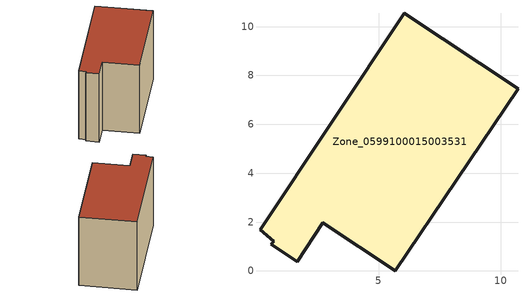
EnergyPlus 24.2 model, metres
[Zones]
Zone_0599100015003531
 floor ground (C_G): 5.68,0 2.71,1.97 1.66,0.38 0.59,1.09 0.7,1.21 0.14,1.69 6.05,10.56 10.7,7.46 z0.92
 wall outside (C_F): 2.71,1.97 5.68,0 10.7,7.46 6.05,10.56 0.14,1.69 0.7,1.21 0.59,1.09 1.66,0.38 2.71,1.97 z0.92:8.77
 roof outside (C_R): 0.14,1.69 0.7,1.21 0.59,1.09 1.66,0.38 2.71,1.97 5.68,0 10.7,7.46 6.05,10.56 z8.77
[BUILDING]
Pand.0599100015003531: North Axis=0; Terrain=City; Loads Convergence Tolerance Value=0.04; Temperature Convergence Tolerance Value=0.4; Solar Distribution=FullExterior; Maximum Number of Warmup Days=25; Minimum Number of Warmup Days=1
[Site:Location]
Rotterdam.The.Hague.AP_ZH_NLD Design_Conditions: Latitude=51.96; Longitude=4.45; Time Zone=1; Elevation=-4.5
[SITE:GROUNDTEMPERATURE:BUILDINGSURFACE]
18, 18, 18, 18, 18, 18, 18, 18, 18, 18, 18, 18
[MATERIAL] Thermal Absorptance=0.9; Solar Absorptance=0.7; Visible Absorptance=0.7
Name | Roughness | Thickness | Conductivity | Density | Specific Heat
G.TI.1965-1974 | MediumSmooth | 0.15 | 0.882353 | 540 | 1210
F.TI.1965-1974 | Rough | 0.3 | 0.697674 | 1920 | 840
R.TI.1965-1974 | MediumRough | 0.2 | 0.232558 | 1500 | 1000
[CONSTRUCTION]
C_G: G.TI.1965-1974
C_F: F.TI.1965-1974
C_R: R.TI.1965-1974
[ZONE]
Zone_0599100015003531: Type=1; Multiplier=1; Ceiling Height=Autocalculate; Volume=Autocalculate; Floor Area=autocalculate; Part of Total Floor Area=Yes
[ZONEINFILTRATION:DESIGNFLOWRATE]
Infil_Zone_0599100015003531: Zone or ZoneList or Space or SpaceList=Zone_0599100015003531; Schedule=AlwaysOn; Design Flow Rate Calculation Method=Flow/Area; Flow Rate per Floor Area=0.003; Constant Term Coefficient=1; Temperature Term Coefficient=0; Velocity Term Coefficient=0; Velocity Squared Term Coefficient=0
[HVACTEMPLATE:ZONE:IDEALLOADSAIRSYSTEM]
Zone_0599100015003531: Maximum Heating Supply Air Temperature=50; Minimum Cooling Supply Air Temperature=13; Maximum Heating Supply Air Humidity Ratio=0.0156; Minimum Cooling Supply Air Humidity Ratio=0.0077; Heating Limit=NoLimit; Cooling Limit=NoLimit; Dehumidification Control Type=ConstantSensibleHeatRatio; Cooling Sensible Heat Ratio=0.7; Dehumidification Setpoint=60; Humidification Control Type=None; Humidification Setpoint=30; Outdoor Air Method=None; Outdoor Air Flow Rate per Person=0.00944; Outdoor Air Flow Rate per Zone Floor Area=0; Outdoor Air Flow Rate per Zone=0; Demand Controlled Ventilation Type=None; Outdoor Air Economizer Type=NoEconomizer; Heat Recovery Type=None; Sensible Heat Recovery Effectiveness=0.7; Latent Heat Recovery Effectiveness=0.65
[ZONECONTROL:THERMOSTAT]
ThermostatControl_Zone_0599100015003531: Zone or ZoneList=Zone_0599100015003531; Control Type Schedule=DualSetpointControlType; Control 1=Thermostat_Zone_0599100015003531; Temperature Difference Between Cutout And Setpoint=0
[THERMOSTATSETPOINT:DUALSETPOINT]
Thermostat_Zone_0599100015003531: Heating Setpoint Temperature Schedule=HeatingSetpoint_Zone_0599100015003531; Cooling Setpoint Temperature Schedule=CoolingSetpoint_Zone_0599100015003531
[SCHEDULE:COMPACT]
HeatingSetpoint_Zone_0599100015003531: Through: 12/31, For: AllDays, Until: 24:00, 21
CoolingSetpoint_Zone_0599100015003531: Through: 12/31, For: AllDays, Until: 24:00, 24
DualSetpointControlType: Through: 12/31, For: AllDays, Until: 24:00, 4
AlwaysOn: Through: 12/31, For: AllDays, Until: 24:00, 1
